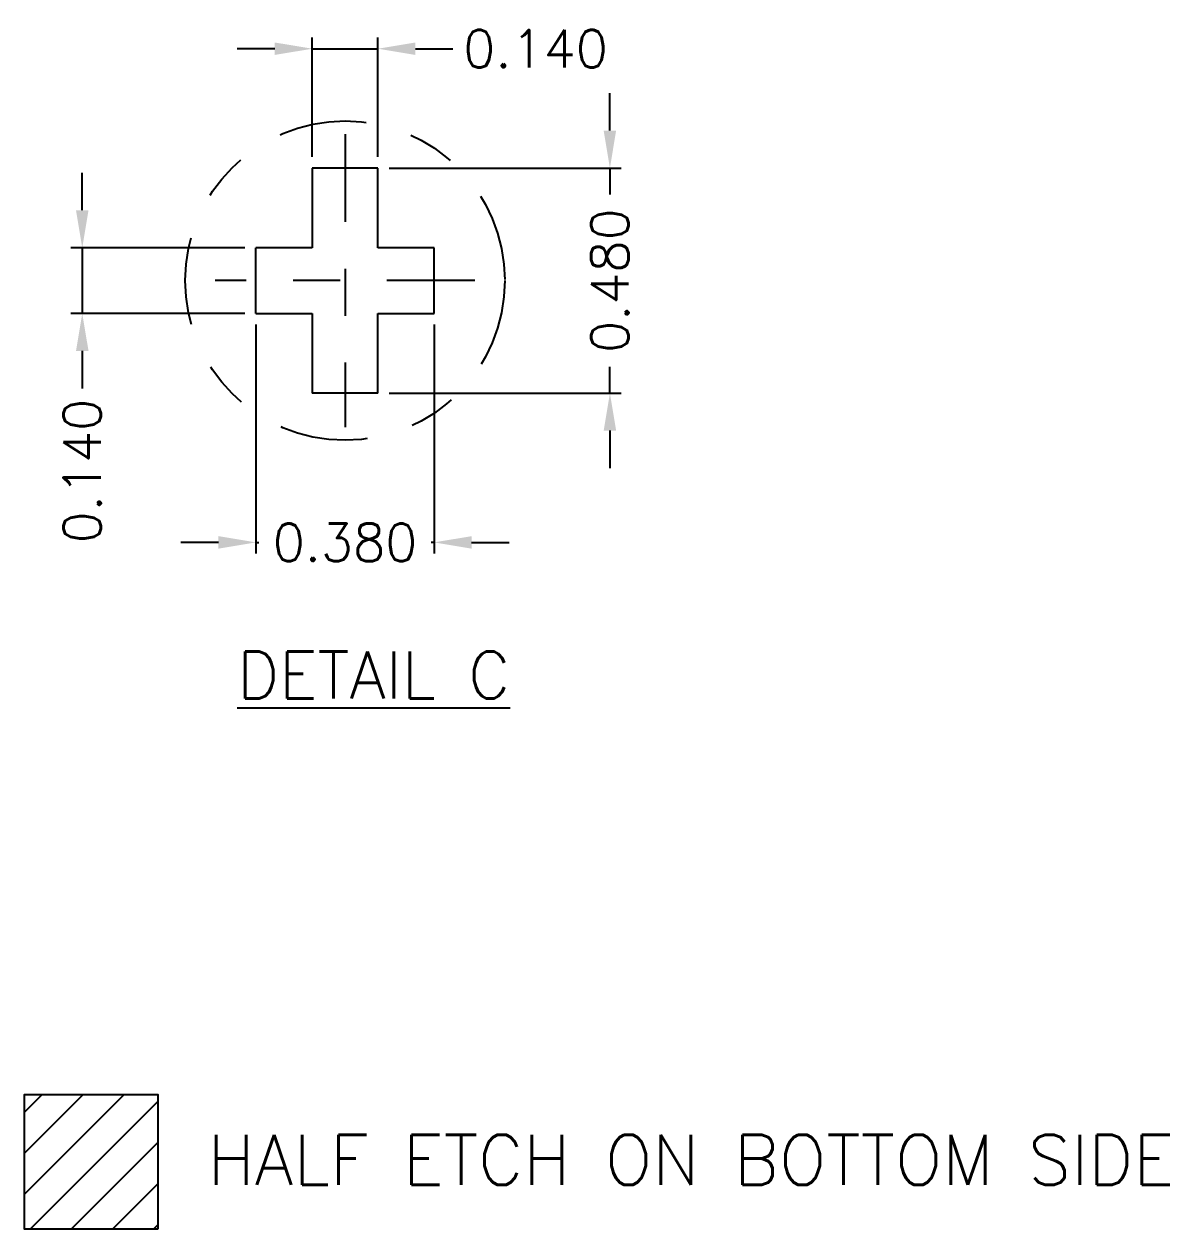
# Model space of a CAD drawing. Extents: x -62.4 to 0, y -35.6 to 0.
# Drawn here: x -58.274 to -55.83, y -35.614 to -33.043 of the extents above; entities that cross this region are included whole.
import ezdxf
from ezdxf.enums import TextEntityAlignment as Align

# ---------------------------------------------------------------- set-up
doc = ezdxf.new("R2010")
doc.units = 0
doc.header["$LTSCALE"] = 0.15
doc.header["$MEASUREMENT"] = 0
doc.linetypes.add('CENTER', pattern=[2, 1.25, -0.25, 0.25, -0.25])
for name, color, linetype in [('2D', 4, 'Continuous'), ('Center', 1, 'CENTER'), ('Dimension', 3, 'Continuous')]:
    doc.layers.add(name, color=color, linetype=linetype)
doc.styles.add('SIMPLEX', font='simplex.shx')
doc.dimstyles.new('0.08', dxfattribs={"dimscale": 0.08, "dimtxt": 1, "dimasz": 1, "dimexe": 0.3, "dimexo": 0.3, "dimgap": 0.3, "dimtad": 0, "dimdec": 3, "dimzin": 1, "dimdsep": 46, "dimtxsty": 'SIMPLEX', "dimcen": 0, "dimclrd": 256, "dimclre": 256, "dimclrt": 7, "dimadec": 0, "dimazin": 1, "dimtm": 1.25, "dimtfac": 1, "dimtdec": 3, "dimtmove": 0, "dimatfit": 0, "dimfxl": 0.0072, "dimtolj": 1, "dimtzin": 0, "dimlwd": -1, "dimlwe": -1, "dimarcsym": 1})

# ---------------------------------------------------------------- blocks, each defined once
blk = doc.blocks.new('*D0')
at = {"layer": 'Defpoints', "color": 0, "transparency": 16777216}
for p in [(2039.5858, -15.6771), (2039.4458, -15.9318), (2039.5858, -15.9318)]:
    blk.add_point(p, dxfattribs=at)
at = {"layer": 'Dimension', "transparency": 16777216}
for p, q in [((2039.4458, -15.9078), (2039.4458, -15.6531)), ((2039.5858, -15.9078), (2039.5858, -15.6531)), ((2039.3658, -15.6771), (2039.2858, -15.6771)), ((2039.4458, -15.6771), (2039.5858, -15.6771)), ((2039.6658, -15.6771), (2039.7458, -15.6771))]:
    blk.add_line(p, q, dxfattribs=at)
for points in [[(2039.3658, -15.6638), (2039.3658, -15.6904), (2039.4458, -15.6771)], [(2039.6658, -15.6638), (2039.6658, -15.6904), (2039.5858, -15.6771)]]:
    blk.add_solid(points, dxfattribs=at)
at = {"layer": 'Dimension', "color": 7, "transparency": 16777216, "insert": (2039.9222, -15.6771), "char_height": 0.08, "attachment_point": 5, "style": 'SIMPLEX'}
blk.add_mtext('\\A1;0.140', dxfattribs=at)
blk = doc.blocks.new('*D1')
at = {"layer": 'Defpoints', "color": 0, "transparency": 16777216}
for p in [(2039.3258, -16.1018), (2038.9552, -16.2418), (2039.3258, -16.2418)]:
    blk.add_point(p, dxfattribs=at)
at = {"layer": 'Dimension', "transparency": 16777216}
for p, q in [((2038.9552, -16.0218), (2038.9552, -15.9418)), ((2039.3018, -16.1018), (2038.9312, -16.1018)), ((2038.9552, -16.1018), (2038.9552, -16.2418)), ((2039.3018, -16.2418), (2038.9312, -16.2418)), ((2038.9552, -16.3218), (2038.9552, -16.4018))]:
    blk.add_line(p, q, dxfattribs=at)
for points in [[(2038.9419, -16.0218), (2038.9686, -16.0218), (2038.9552, -16.1018)], [(2038.9419, -16.3218), (2038.9686, -16.3218), (2038.9552, -16.2418)]]:
    blk.add_solid(points, dxfattribs=at)
at = {"layer": 'Dimension', "color": 7, "transparency": 16777216, "insert": (2038.9552, -16.5782), "char_height": 0.08, "attachment_point": 5, "rotation": 90, "style": 'SIMPLEX'}
blk.add_mtext('\\A1;0.140', dxfattribs=at)
blk = doc.blocks.new('*D2')
at = {"layer": 'Defpoints', "color": 0, "transparency": 16777216}
for p in [(2039.3258, -16.2418), (2039.7058, -16.2418), (2039.7058, -16.7303)]:
    blk.add_point(p, dxfattribs=at)
at = {"layer": 'Dimension', "transparency": 16777216}
for p, q in [((2039.3258, -16.2658), (2039.3258, -16.7543)), ((2039.7058, -16.2658), (2039.7058, -16.7543)), ((2039.2458, -16.7303), (2039.1658, -16.7303)), ((2039.3258, -16.7303), (2039.3318, -16.7303)), ((2039.7058, -16.7303), (2039.6998, -16.7303)), ((2039.7858, -16.7303), (2039.8658, -16.7303))]:
    blk.add_line(p, q, dxfattribs=at)
for points in [[(2039.2458, -16.717), (2039.2458, -16.7437), (2039.3258, -16.7303)], [(2039.7858, -16.717), (2039.7858, -16.7437), (2039.7058, -16.7303)]]:
    blk.add_solid(points, dxfattribs=at)
at = {"layer": 'Dimension', "color": 7, "transparency": 16777216, "insert": (2039.5158, -16.7303), "char_height": 0.08, "attachment_point": 5, "style": 'SIMPLEX'}
blk.add_mtext('\\A1;0.380', dxfattribs=at)
blk = doc.blocks.new('*D3')
at = {"layer": 'Defpoints', "color": 0, "transparency": 16777216}
for p in [(2039.5858, -15.9318), (2039.5858, -16.4118), (2040.0808, -16.4118)]:
    blk.add_point(p, dxfattribs=at)
at = {"layer": 'Dimension', "transparency": 16777216}
for p, q in [((2040.0808, -15.8518), (2040.0808, -15.7718)), ((2039.6098, -15.9318), (2040.1048, -15.9318)), ((2040.0808, -15.9318), (2040.0808, -15.9878)), ((2040.0808, -16.4118), (2040.0808, -16.3558)), ((2039.6098, -16.4118), (2040.1048, -16.4118)), ((2040.0808, -16.4918), (2040.0808, -16.5718))]:
    blk.add_line(p, q, dxfattribs=at)
for points in [[(2040.0675, -15.8518), (2040.0941, -15.8518), (2040.0808, -15.9318)], [(2040.0675, -16.4918), (2040.0941, -16.4918), (2040.0808, -16.4118)]]:
    blk.add_solid(points, dxfattribs=at)
at = {"layer": 'Dimension', "color": 7, "transparency": 16777216, "insert": (2040.0808, -16.1718), "char_height": 0.08, "attachment_point": 5, "rotation": 90, "style": 'SIMPLEX'}
blk.add_mtext('\\A1;0.480', dxfattribs=at)

msp = doc.modelspace()

# ---------------------------------------------------------------- hatches: boundary and pattern name
at = {"layer": '2D'}
h = msp.add_hatch(dxfattribs=at)
h.set_pattern_fill('ANSI31', color=256, scale=0.495, style=0)
h.set_pattern_definition([(45, (-31.46497, -3.392994), (-0.04375223, 0.04375223), [])])
h.paths.add_polyline_path([(-57.9881, -35.6136), (-57.9881, -35.3275), (-58.2742, -35.3275), (-58.2742, -35.6136)])

# ---------------------------------------------------------------- linework, layer by layer
for p, q in [((-57.6596, -33.3505), (-57.6596, -33.5205)), ((-57.5196, -33.3505), (-57.6596, -33.3505)), ((-57.5196, -33.5205), (-57.5196, -33.3505)), ((-57.6596, -33.5205), (-57.7796, -33.5205)), ((-57.7796, -33.6605), (-57.7796, -33.5205)), ((-57.3996, -33.5205), (-57.5196, -33.5205)), ((-57.3996, -33.6605), (-57.3996, -33.5205)), ((-57.7796, -33.6605), (-57.6596, -33.6605)), ((-57.6596, -33.6605), (-57.6596, -33.8305)), ((-57.5196, -33.8305), (-57.5196, -33.6605)), ((-57.5196, -33.6605), (-57.3996, -33.6605)), ((-57.5196, -33.8305), (-57.6596, -33.8305))]:
    msp.add_line(p, q)
at = {"layer": '2D', "color": 7}
msp.add_lwpolyline([(-57.9881, -35.6136), (-57.9881, -35.3275), (-58.2742, -35.3275), (-58.2742, -35.6136)], close=True, dxfattribs=at)
at = {"layer": '2D', "color": 2, "linetype": 'CENTER'}
msp.add_circle((-57.5896, -33.5905), 0.3407, dxfattribs=at)
at = {"layer": 'Center'}
for p, q in [((-57.5896, -33.2779), (-57.5896, -33.903)), ((-57.3128, -33.5905), (-57.8664, -33.5905))]:
    msp.add_line(p, q, dxfattribs=at)

# ---------------------------------------------------------------- texts
at = {"layer": '2D', "style": 'SIMPLEX'}
msp.add_text('HALF ETCH ON BOTTOM SIDE', height=0.10692, dxfattribs=at).set_placement((-57.8829, -35.4663), align=Align.MIDDLE_LEFT)
at = {"layer": '2D', "insert": (-57.5286, -34.4319), "char_height": 0.1, "attachment_point": 5, "style": 'SIMPLEX'}
msp.add_mtext('{\\LDETAIL C}', dxfattribs=at)

# ---------------------------------------------------------------- dimensions: what is measured, and where the dimension line sits
at = {"layer": 'Dimension'}
dim = msp.add_linear_dim(base=(-57.5196, -33.0958), p1=(-57.6596, -33.3505), p2=(-57.5196, -33.3505), dimstyle='0.08', dxfattribs=at)
dim.commit()
dim.dimension.update_dxf_attribs({"geometry": '*D0', "text_midpoint": (-57.1832, -33.0958), "insert": (-2097.1054, -17.4187)})
dim = msp.add_linear_dim(base=(-57.0246, -33.8305), p1=(-57.5196, -33.3505), p2=(-57.5196, -33.8305), angle=90, dimstyle='0.08', dxfattribs=at)
dim.commit()
dim.dimension.update_dxf_attribs({"geometry": '*D3', "text_midpoint": (-57.0246, -33.5905), "dimtype": 128, "insert": (-2097.1054, -17.4187)})
dim = msp.add_linear_dim(base=(-58.1502, -33.6605), p1=(-57.7796, -33.5205), p2=(-57.7796, -33.6605), angle=90, dimstyle='0.08', dxfattribs=at)
dim.commit()
dim.dimension.update_dxf_attribs({"geometry": '*D1', "text_midpoint": (-58.1502, -33.9969), "insert": (-2097.1054, -17.4187)})
dim = msp.add_linear_dim(base=(-57.3996, -34.149), p1=(-57.7796, -33.6605), p2=(-57.3996, -33.6605), dimstyle='0.08', dxfattribs=at)
dim.commit()
dim.dimension.update_dxf_attribs({"geometry": '*D2', "text_midpoint": (-57.5896, -34.149), "dimtype": 128, "insert": (-2097.1054, -17.4187)})

doc.saveas('drawing.dxf')
